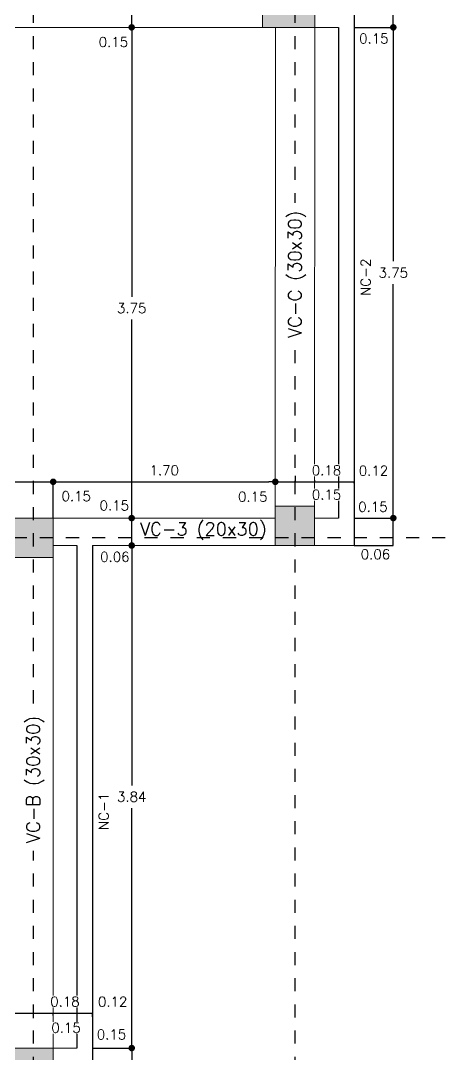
# Model space of a CAD drawing. Header units: millimetres. Extents: x -40 to 125, y -10 to 43.
# Drawn here: x 29.18 to 32.43, y 24.21 to 32.11 of the extents above; entities that cross this region are included whole.
import ezdxf

# ---------------------------------------------------------------- set-up
doc = ezdxf.new("R2010")
doc.units = ezdxf.units.MM
doc.header["$LTSCALE"] = 0.01
doc.header["$PDMODE"] = 3
doc.linetypes.add('DASHDOT', pattern=[1, 0.5, -0.25, 0, -0.25])
doc.layers.add('FC_COLUMNAS', color=5, linetype='Continuous', lineweight=15)
doc.layers.add('FC_VIGAS', color=2, linetype='Continuous', lineweight=0)
for name, color, linetype in [('FC_COTAS', 1, 'Continuous'), ('FC_COTAS @ 50', 1, 'Continuous'), ('FC_EJES', 1, 'DASHDOT'), ('FC_HATCH COLUMNAS', 253, 'Continuous'), ('FC_NERVIOS', 3, 'Continuous'), ('FC_R-60 @ 50', 11, 'Continuous'), ('FC_R-80 @ 50', 11, 'Continuous')]:
    doc.layers.add(name, color=color, linetype=linetype)
doc.styles.add('FC_TEXT', font='romans.shx', dxfattribs={"height": 0.002})
doc.styles.add('FC_TEXT1', font='romans.shx')
doc.dimstyles.new('FC_COTAS', dxfattribs={"dimtxt": 0.0015, "dimasz": 0.001, "dimexe": 0, "dimexo": 0, "dimgap": 0.001, "dimtad": 1, "dimtih": 1, "dimtoh": 1, "dimzin": 0, "dimdsep": 46, "dimtxsty": 'FC_TEXT1', "dimblk": 'DOT', "dimcen": 0.09, "dimclrd": 256, "dimclre": 256, "dimclrt": 256, "dimadec": 0, "dimazin": 0, "dimtfac": 1, "dimtix": 1, "dimtmove": 2, "dimatfit": 3, "dimfxl": 1.002, "dimtolj": 1, "dimtzin": 0, "dimlwd": -1, "dimarcsym": 0})

# ---------------------------------------------------------------- blocks, each defined once
blk = doc.blocks.new('FC_B_Columnas 1 E-1')
at = {"layer": 'FC_HATCH COLUMNAS', "ltscale": 0.6}
h = blk.add_hatch(color=256, dxfattribs=at)
h.dxf.hatch_style = 1
h.paths.add_polyline_path([(0, -0.3), (0.3, -0.3), (0.3, 0), (0, 0)])
h.paths.add_polyline_path([(6.55, -0.3657), (6.55, -0.6657), (6.85, -0.6657), (6.85, -0.3657)])
h.paths.add_polyline_path([(0.4, -4.47), (0, -4.47), (0, -4.77), (0.4, -4.77)])
h.paths.add_polyline_path([(6.45, -4.47), (6.45, -4.77), (6.85, -4.77), (6.85, -4.47)])
h.paths.add_polyline_path([(0.3, -8.52), (0, -8.52), (0, -8.82), (0.3, -8.82)])
h.paths.add_polyline_path([(4.55, -8.52), (4.55, -8.82), (4.85, -8.82), (4.85, -8.52)])
h.paths.add_polyline_path([(0.3, -12.57), (0, -12.57), (0, -12.87), (0.3, -12.87)])
h.paths.add_polyline_path([(4.55, -12.57), (4.55, -12.87), (4.85, -12.87), (4.85, -12.57)])
h.paths.add_polyline_path([(0.3, -16.53), (0, -16.53), (0, -16.83), (0.3, -16.83)])
h.paths.add_polyline_path([(4.55, -16.53), (4.55, -16.83), (4.85, -16.83), (4.85, -16.53)])
h.paths.add_polyline_path([(6.5477, -8.4297), (6.8477, -8.4297), (6.8477, -8.7297), (6.5477, -8.7297)])
at = {"layer": 'FC_COLUMNAS', "ltscale": 0.6}
for points in [[(6.85, -4.77), (6.45, -4.77), (6.45, -4.47), (6.85, -4.47)], [(6.5477, -8.4297), (6.8477, -8.4297), (6.8477, -8.7297), (6.5477, -8.7297)], [(4.85, -8.52), (4.55, -8.52), (4.55, -8.82), (4.85, -8.82)], [(4.85, -12.87), (4.55, -12.87), (4.55, -12.57), (4.85, -12.57)]]:
    blk.add_lwpolyline(points, close=True, dxfattribs=at)
blk = doc.blocks.new('FC_B_Ejes 1 E-1')
at = {"layer": 'FC_EJES', "ltscale": 0.6}
for points in [[(42.7436, 14.3839), (42.7436, 32.6602)], [(44.7436, 14.3839), (44.7436, 32.6602)], [(45.891, 23.0502), (37.0936, 23.0502)]]:
    blk.add_lwpolyline(points, dxfattribs=at)
blk = doc.blocks.new('*D463')
at = {"layer": 'Defpoints', "color": 0, "ltscale": 0.6, "transparency": 16777216}
for p in [(29.2833, 28.5894), (29.2833, 28.5703), (29.1333, 28.3122)]:
    blk.add_point(p, dxfattribs=at)
at = {"layer": 'FC_COTAS', "lineweight": -2, "ltscale": 0.6, "transparency": 16777216}
for p, q in [((29.1333, 28.3122), (29.1333, 28.5894)), ((29.2833, 28.5703), (29.2833, 28.5894))]:
    blk.add_line(p, q, dxfattribs=at)
at = {"layer": 'FC_COTAS', "ltscale": 0.6, "transparency": 16777216}
blk.add_line((29.1333, 28.5894), (29.2833, 28.5894), dxfattribs=at)
at = {"layer": 'FC_COTAS', "ltscale": 0.6, "transparency": 16777216, "insert": (28.9392, 28.4796), "char_height": 0.075, "attachment_point": 5, "style": 'FC_TEXT1'}
blk.add_mtext('\\A1;0.15', dxfattribs=at)
blk = doc.blocks.new('_Dot')
at = {"color": 0, "linetype": 'ByBlock', "lineweight": -2}
blk.add_line((-0.5, 0), (-1, 0), dxfattribs=at)
at = {"color": 0, "linetype": 'ByBlock', "const_width": 0.5}
blk.add_lwpolyline([(-0.25, 0, 1), (0.25, 0, 1)], format="xyb", close=True, dxfattribs=at)
blk = doc.blocks.new('*D464')
at = {"layer": 'Defpoints', "color": 0, "ltscale": 0.6, "transparency": 16777216}
for p in [(29.2833, 28.5703), (29.4333, 28.5894), (29.4333, 28.3122)]:
    blk.add_point(p, dxfattribs=at)
at = {"layer": 'FC_COTAS', "lineweight": -2, "ltscale": 0.6, "transparency": 16777216}
for p, q in [((29.2833, 28.5703), (29.2833, 28.5894)), ((29.4333, 28.3122), (29.4333, 28.5894))]:
    blk.add_line(p, q, dxfattribs=at)
at = {"layer": 'FC_COTAS', "ltscale": 0.6, "transparency": 16777216}
blk.add_line((29.2833, 28.5894), (29.4333, 28.5894), dxfattribs=at)
at = {"layer": 'FC_COTAS', "ltscale": 0.6, "transparency": 16777216, "insert": (29.6095, 28.4796), "char_height": 0.075, "attachment_point": 5, "style": 'FC_TEXT1'}
blk.add_mtext('\\A1;0.15', dxfattribs=at)
blk = doc.blocks.new('*D465')
at = {"layer": 'Defpoints', "color": 0, "ltscale": 0.6, "transparency": 16777216}
for p in [(31.131, 28.6018), (31.131, 28.5894), (29.4333, 28.3122)]:
    blk.add_point(p, dxfattribs=at)
at = {"layer": 'FC_COTAS', "lineweight": -2, "ltscale": 0.6, "transparency": 16777216}
for p, q in [((31.131, 28.6018), (31.131, 28.5894)), ((29.4333, 28.3122), (29.4333, 28.5894))]:
    blk.add_line(p, q, dxfattribs=at)
at = {"layer": 'FC_COTAS', "ltscale": 0.6, "transparency": 16777216}
blk.add_line((29.4833, 28.5894), (31.081, 28.5894), dxfattribs=at)
at = {"layer": 'FC_COTAS', "ltscale": 0.6, "transparency": 16777216, "xscale": 0.05, "yscale": 0.05, "zscale": 0.05, "rotation": 180}
blk.add_blockref('_Dot', (29.4333, 28.5894), dxfattribs=at)
at = {"layer": 'FC_COTAS', "ltscale": 0.6, "transparency": 16777216, "xscale": 0.05, "yscale": 0.05, "zscale": 0.05}
blk.add_blockref('_Dot', (31.131, 28.5894), dxfattribs=at)
at = {"layer": 'FC_COTAS', "ltscale": 0.6, "transparency": 16777216, "insert": (30.2822, 28.6769), "char_height": 0.075, "attachment_point": 5, "style": 'FC_TEXT1'}
blk.add_mtext('\\A1;1.70', dxfattribs=at)
blk = doc.blocks.new('*D466')
at = {"layer": 'Defpoints', "color": 0, "ltscale": 0.6, "transparency": 16777216}
for p in [(31.131, 28.6018), (31.2833, 28.6341), (31.2833, 28.5894)]:
    blk.add_point(p, dxfattribs=at)
at = {"layer": 'FC_COTAS', "lineweight": -2, "ltscale": 0.6, "transparency": 16777216}
for p, q in [((31.131, 28.6018), (31.131, 28.5894)), ((31.2833, 28.6341), (31.2833, 28.5894))]:
    blk.add_line(p, q, dxfattribs=at)
at = {"layer": 'FC_COTAS', "ltscale": 0.6, "transparency": 16777216}
blk.add_line((31.131, 28.5894), (31.2833, 28.5894), dxfattribs=at)
at = {"layer": 'FC_COTAS', "ltscale": 0.6, "transparency": 16777216, "insert": (30.9589, 28.4757), "char_height": 0.075, "attachment_point": 5, "style": 'FC_TEXT1'}
blk.add_mtext('\\A1;0.15', dxfattribs=at)
blk = doc.blocks.new('*D467')
at = {"layer": 'Defpoints', "color": 0, "ltscale": 0.6, "transparency": 16777216}
for p in [(31.2833, 28.6341), (31.431, 28.6018), (31.431, 28.5894)]:
    blk.add_point(p, dxfattribs=at)
at = {"layer": 'FC_COTAS', "lineweight": -2, "ltscale": 0.6, "transparency": 16777216}
for p, q in [((31.2833, 28.6341), (31.2833, 28.5894)), ((31.431, 28.6018), (31.431, 28.5894))]:
    blk.add_line(p, q, dxfattribs=at)
at = {"layer": 'FC_COTAS', "ltscale": 0.6, "transparency": 16777216}
blk.add_line((31.2833, 28.5894), (31.431, 28.5894), dxfattribs=at)
at = {"layer": 'FC_COTAS', "ltscale": 0.6, "transparency": 16777216, "insert": (31.5227, 28.4914), "char_height": 0.075, "attachment_point": 5, "style": 'FC_TEXT1', "bg_fill": 3, "box_fill_scale": 1.1, "bg_fill_color": 256, "bg_fill_true_color": 13158600, "bg_fill_transparency": 0}
blk.add_mtext('\\A1;0.15', dxfattribs=at)
blk = doc.blocks.new('*D468')
at = {"layer": 'Defpoints', "color": 0, "ltscale": 0.6, "transparency": 16777216}
blk.add_point((31.6131, 28.5894), dxfattribs=at)
at = {"layer": 'FC_COTAS', "lineweight": -2, "ltscale": 0.6, "transparency": 16777216}
for p, q in [((31.431, 28.6018), (31.431, 28.5894)), ((31.6131, 28.5979), (31.6131, 28.5894))]:
    blk.add_line(p, q, dxfattribs=at)
at = {"layer": 'FC_COTAS', "ltscale": 0.6, "transparency": 16777216}
blk.add_line((31.431, 28.5894), (31.6131, 28.5894), dxfattribs=at)
at = {"layer": 'FC_COTAS', "ltscale": 0.6, "transparency": 16777216, "insert": (31.5221, 28.6769), "char_height": 0.075, "attachment_point": 5, "style": 'FC_TEXT1', "bg_fill": 3, "box_fill_scale": 1.1, "bg_fill_color": 256, "bg_fill_true_color": 13158600, "bg_fill_transparency": 0}
blk.add_mtext('\\A1;0.18', dxfattribs=at)
at = {"layer": 'Defpoints', "color": 0, "ltscale": 0.6, "transparency": 16777216}
for p in [(31.431, 28.6018), (31.6131, 28.5979)]:
    blk.add_point(p, dxfattribs=at)
blk = doc.blocks.new('*D469')
at = {"layer": 'Defpoints', "color": 0, "ltscale": 0.6, "transparency": 16777216}
for p in [(31.6131, 28.5979), (31.7331, 28.5894), (31.7331, 28.5782)]:
    blk.add_point(p, dxfattribs=at)
at = {"layer": 'FC_COTAS', "lineweight": -2, "ltscale": 0.6, "transparency": 16777216}
for p, q in [((31.6131, 28.5979), (31.6131, 28.5894)), ((31.7331, 28.5782), (31.7331, 28.5894))]:
    blk.add_line(p, q, dxfattribs=at)
at = {"layer": 'FC_COTAS', "ltscale": 0.6, "transparency": 16777216}
blk.add_line((31.6131, 28.5894), (31.7331, 28.5894), dxfattribs=at)
at = {"layer": 'FC_COTAS', "ltscale": 0.6, "transparency": 16777216, "insert": (31.8818, 28.6741), "char_height": 0.075, "attachment_point": 5, "style": 'FC_TEXT1'}
blk.add_mtext('\\A1;0.12', dxfattribs=at)
blk = doc.blocks.new('*D473')
at = {"layer": 'Defpoints', "color": 0, "ltscale": 0.6, "transparency": 16777216}
for p in [(29.1333, 24.5083), (29.2833, 24.53), (29.2833, 24.4907)]:
    blk.add_point(p, dxfattribs=at)
at = {"layer": 'FC_COTAS', "lineweight": -2, "ltscale": 0.6, "transparency": 16777216}
for p, q in [((29.1333, 24.5083), (29.1333, 24.53)), ((29.2833, 24.4907), (29.2833, 24.53))]:
    blk.add_line(p, q, dxfattribs=at)
at = {"layer": 'FC_COTAS', "ltscale": 0.6, "transparency": 16777216}
blk.add_line((29.1333, 24.53), (29.2833, 24.53), dxfattribs=at)
at = {"layer": 'FC_COTAS', "ltscale": 0.6, "transparency": 16777216, "insert": (28.9817, 24.4165), "char_height": 0.075, "attachment_point": 5, "style": 'FC_TEXT1'}
blk.add_mtext('\\A1;0.15', dxfattribs=at)
blk = doc.blocks.new('*D474')
at = {"layer": 'Defpoints', "color": 0, "ltscale": 0.6, "transparency": 16777216}
for p in [(29.2833, 24.4907), (29.4333, 24.53), (29.4333, 24.5108)]:
    blk.add_point(p, dxfattribs=at)
at = {"layer": 'FC_COTAS', "lineweight": -2, "ltscale": 0.6, "transparency": 16777216}
for p, q in [((29.2833, 24.4907), (29.2833, 24.53)), ((29.4333, 24.5108), (29.4333, 24.53))]:
    blk.add_line(p, q, dxfattribs=at)
at = {"layer": 'FC_COTAS', "ltscale": 0.6, "transparency": 16777216}
blk.add_line((29.2833, 24.53), (29.4333, 24.53), dxfattribs=at)
at = {"layer": 'FC_COTAS', "ltscale": 0.6, "transparency": 16777216, "insert": (29.5315, 24.4174), "char_height": 0.075, "attachment_point": 5, "style": 'FC_TEXT1', "bg_fill": 3, "box_fill_scale": 1.1, "bg_fill_color": 256, "bg_fill_true_color": 13158600, "bg_fill_transparency": 0}
blk.add_mtext('\\A1;0.15', dxfattribs=at)
blk = doc.blocks.new('*D475')
at = {"layer": 'Defpoints', "color": 0, "ltscale": 0.6, "transparency": 16777216}
for p in [(29.4333, 24.5108), (29.6132, 24.53)]:
    blk.add_point(p, dxfattribs=at)
at = {"layer": 'FC_COTAS', "lineweight": -2, "ltscale": 0.6, "transparency": 16777216}
for p, q in [((29.4333, 24.5108), (29.4333, 24.53)), ((29.6132, 24.5384), (29.6132, 24.53))]:
    blk.add_line(p, q, dxfattribs=at)
at = {"layer": 'FC_COTAS', "ltscale": 0.6, "transparency": 16777216}
blk.add_line((29.4333, 24.53), (29.6132, 24.53), dxfattribs=at)
at = {"layer": 'FC_COTAS', "ltscale": 0.6, "transparency": 16777216, "insert": (29.5232, 24.6175), "char_height": 0.075, "attachment_point": 5, "style": 'FC_TEXT1', "bg_fill": 3, "box_fill_scale": 1.1, "bg_fill_color": 256, "bg_fill_true_color": 13158600, "bg_fill_transparency": 0}
blk.add_mtext('\\A1;0.18', dxfattribs=at)
at = {"layer": 'Defpoints', "color": 0, "ltscale": 0.6, "transparency": 16777216}
blk.add_point((29.6132, 24.5384), dxfattribs=at)
blk = doc.blocks.new('*D476')
at = {"layer": 'Defpoints', "color": 0, "ltscale": 0.6, "transparency": 16777216}
for p in [(29.6132, 24.5384), (29.7332, 24.53), (29.7332, 24.5007)]:
    blk.add_point(p, dxfattribs=at)
at = {"layer": 'FC_COTAS', "lineweight": -2, "ltscale": 0.6, "transparency": 16777216}
for p, q in [((29.6132, 24.5384), (29.6132, 24.53)), ((29.7332, 24.5007), (29.7332, 24.53))]:
    blk.add_line(p, q, dxfattribs=at)
at = {"layer": 'FC_COTAS', "ltscale": 0.6, "transparency": 16777216}
blk.add_line((29.6132, 24.53), (29.7332, 24.53), dxfattribs=at)
at = {"layer": 'FC_COTAS', "ltscale": 0.6, "transparency": 16777216, "insert": (29.8879, 24.6165), "char_height": 0.075, "attachment_point": 5, "style": 'FC_TEXT1'}
blk.add_mtext('\\A1;0.12', dxfattribs=at)
blk = doc.blocks.new('*D477')
at = {"layer": 'Defpoints', "color": 0, "ltscale": 0.6, "transparency": 16777216}
for p in [(32.0331, 28.1622), (32.0331, 28.1622), (31.7331, 28.1025)]:
    blk.add_point(p, dxfattribs=at)
at = {"layer": 'FC_COTAS', "ltscale": 0.6, "transparency": 16777216}
blk.add_line((32.0331, 28.1025), (32.0331, 28.1622), dxfattribs=at)
at = {"layer": 'FC_COTAS', "lineweight": -2, "ltscale": 0.6, "transparency": 16777216}
blk.add_line((31.7331, 28.1025), (32.0331, 28.1025), dxfattribs=at)
at = {"layer": 'FC_COTAS', "ltscale": 0.6, "transparency": 16777216, "insert": (31.8964, 28.0358), "char_height": 0.075, "attachment_point": 5, "style": 'FC_TEXT1'}
blk.add_mtext('\\A1;0.06', dxfattribs=at)
blk = doc.blocks.new('*D478')
at = {"layer": 'Defpoints', "color": 0, "ltscale": 0.6, "transparency": 16777216}
for p in [(31.7331, 28.3122), (32.0331, 28.3122), (32.0331, 28.1622)]:
    blk.add_point(p, dxfattribs=at)
at = {"layer": 'FC_COTAS', "lineweight": -2, "ltscale": 0.6, "transparency": 16777216}
blk.add_line((31.7331, 28.3122), (32.0331, 28.3122), dxfattribs=at)
at = {"layer": 'FC_COTAS', "ltscale": 0.6, "transparency": 16777216}
blk.add_line((32.0331, 28.1622), (32.0331, 28.3122), dxfattribs=at)
at = {"layer": 'FC_COTAS', "ltscale": 0.6, "transparency": 16777216, "insert": (31.8773, 28.3984), "char_height": 0.075, "attachment_point": 5, "style": 'FC_TEXT1', "bg_fill": 3, "box_fill_scale": 1.1, "bg_fill_color": 256, "bg_fill_true_color": 13158600, "bg_fill_transparency": 0}
blk.add_mtext('\\A1;0.15', dxfattribs=at)
blk = doc.blocks.new('*D479')
at = {"layer": 'Defpoints', "color": 0, "ltscale": 0.6, "transparency": 16777216}
for p in [(31.7331, 32.0622), (32.0331, 32.0622), (31.7331, 28.3122)]:
    blk.add_point(p, dxfattribs=at)
at = {"layer": 'FC_COTAS', "lineweight": -2, "ltscale": 0.6, "transparency": 16777216}
for p, q in [((31.7331, 32.0622), (32.0331, 32.0622)), ((31.7331, 28.3122), (32.0331, 28.3122))]:
    blk.add_line(p, q, dxfattribs=at)
at = {"layer": 'FC_COTAS', "ltscale": 0.6, "transparency": 16777216}
for p, q in [((32.0331, 32.0122), (32.0331, 30.2747)), ((32.0331, 28.3622), (32.0331, 30.0997))]:
    blk.add_line(p, q, dxfattribs=at)
at = {"layer": 'FC_COTAS', "ltscale": 0.6, "transparency": 16777216, "xscale": 0.05, "yscale": 0.05, "zscale": 0.05}
for p, rotation in [((32.0331, 32.0622), 90), ((32.0331, 28.3122), 270)]:
    blk.add_blockref('_Dot', p, dxfattribs=dict(at, rotation=rotation))
at = {"layer": 'FC_COTAS', "ltscale": 0.6, "transparency": 16777216, "insert": (32.0331, 30.1872), "char_height": 0.075, "attachment_point": 5, "style": 'FC_TEXT1'}
blk.add_mtext('\\A1;3.75', dxfattribs=at)
blk = doc.blocks.new('*D480')
at = {"layer": 'Defpoints', "color": 0, "ltscale": 0.6, "transparency": 16777216}
for p in [(32.0331, 32.2122), (32.0331, 32.2122), (31.7331, 32.0622)]:
    blk.add_point(p, dxfattribs=at)
at = {"layer": 'FC_COTAS', "ltscale": 0.6, "transparency": 16777216}
blk.add_line((32.0331, 32.0622), (32.0331, 32.2122), dxfattribs=at)
at = {"layer": 'FC_COTAS', "lineweight": -2, "ltscale": 0.6, "transparency": 16777216}
blk.add_line((31.7331, 32.0622), (32.0331, 32.0622), dxfattribs=at)
at = {"layer": 'FC_COTAS', "ltscale": 0.6, "transparency": 16777216, "insert": (31.8844, 31.9766), "char_height": 0.075, "attachment_point": 5, "style": 'FC_TEXT1'}
blk.add_mtext('\\A1;0.15', dxfattribs=at)
blk = doc.blocks.new('*D484')
at = {"layer": 'Defpoints', "color": 0, "ltscale": 0.6, "transparency": 16777216}
for p in [(30.0328, 28.1622), (30.0332, 28.1622), (30.0336, 28.1025)]:
    blk.add_point(p, dxfattribs=at)
at = {"layer": 'FC_COTAS', "lineweight": -2, "ltscale": 0.6, "transparency": 16777216}
for p, q in [((30.0328, 28.1622), (30.0332, 28.1622)), ((30.0336, 28.1025), (30.0332, 28.1025))]:
    blk.add_line(p, q, dxfattribs=at)
at = {"layer": 'FC_COTAS', "ltscale": 0.6, "transparency": 16777216}
blk.add_line((30.0332, 28.1025), (30.0332, 28.1622), dxfattribs=at)
at = {"layer": 'FC_COTAS', "ltscale": 0.6, "transparency": 16777216, "insert": (29.9046, 28.0163), "char_height": 0.075, "attachment_point": 5, "style": 'FC_TEXT1'}
blk.add_mtext('\\A1;0.06', dxfattribs=at)
blk = doc.blocks.new('*D485')
at = {"layer": 'Defpoints', "color": 0, "ltscale": 0.6, "transparency": 16777216}
for p in [(30.0332, 28.3122), (30.0332, 28.3122), (30.0328, 28.1622)]:
    blk.add_point(p, dxfattribs=at)
at = {"layer": 'FC_COTAS', "ltscale": 0.6, "transparency": 16777216}
blk.add_line((30.0332, 28.1622), (30.0332, 28.3122), dxfattribs=at)
at = {"layer": 'FC_COTAS', "lineweight": -2, "ltscale": 0.6, "transparency": 16777216}
blk.add_line((30.0328, 28.1622), (30.0332, 28.1622), dxfattribs=at)
at = {"layer": 'FC_COTAS', "ltscale": 0.6, "transparency": 16777216, "insert": (29.9005, 28.4079), "char_height": 0.075, "attachment_point": 5, "style": 'FC_TEXT1'}
blk.add_mtext('\\A1;0.15', dxfattribs=at)
blk = doc.blocks.new('*D486')
at = {"layer": 'Defpoints', "color": 0, "ltscale": 0.6, "transparency": 16777216}
for p in [(30.0332, 32.0622), (30.0332, 32.0622), (30.0332, 28.3122)]:
    blk.add_point(p, dxfattribs=at)
at = {"layer": 'FC_COTAS', "ltscale": 0.6, "transparency": 16777216}
for p, q in [((30.0332, 32.0122), (30.0332, 30.0034)), ((30.0332, 28.3622), (30.0332, 29.8284))]:
    blk.add_line(p, q, dxfattribs=at)
at = {"layer": 'FC_COTAS', "ltscale": 0.6, "transparency": 16777216, "xscale": 0.05, "yscale": 0.05, "zscale": 0.05}
for p, rotation in [((30.0332, 32.0622), 90), ((30.0332, 28.3122), 270)]:
    blk.add_blockref('_Dot', p, dxfattribs=dict(at, rotation=rotation))
at = {"layer": 'FC_COTAS', "ltscale": 0.6, "transparency": 16777216, "insert": (30.0332, 29.9159), "char_height": 0.075, "attachment_point": 5, "style": 'FC_TEXT1'}
blk.add_mtext('\\A1;3.75', dxfattribs=at)
blk = doc.blocks.new('*D487')
at = {"layer": 'Defpoints', "color": 0, "ltscale": 0.6, "transparency": 16777216}
for p in [(30.0332, 32.2122), (30.0332, 32.2122), (30.0332, 32.0622)]:
    blk.add_point(p, dxfattribs=at)
at = {"layer": 'FC_COTAS', "ltscale": 0.6, "transparency": 16777216}
blk.add_line((30.0332, 32.0622), (30.0332, 32.2122), dxfattribs=at)
at = {"layer": 'FC_COTAS', "ltscale": 0.6, "transparency": 16777216, "insert": (29.8936, 31.9503), "char_height": 0.075, "attachment_point": 5, "style": 'FC_TEXT1'}
blk.add_mtext('\\A1;0.15', dxfattribs=at)
blk = doc.blocks.new('*D492')
at = {"layer": 'Defpoints', "color": 0, "ltscale": 0.6, "transparency": 16777216}
for p in [(30.0336, 28.1025), (29.7332, 24.2622), (30.0336, 24.2622)]:
    blk.add_point(p, dxfattribs=at)
at = {"layer": 'FC_COTAS', "ltscale": 0.6, "transparency": 16777216}
for p, q in [((30.0336, 28.0525), (30.0336, 26.2699)), ((30.0336, 24.3122), (30.0336, 26.0949))]:
    blk.add_line(p, q, dxfattribs=at)
at = {"layer": 'FC_COTAS', "lineweight": -2, "ltscale": 0.6, "transparency": 16777216}
blk.add_line((29.7332, 24.2622), (30.0336, 24.2622), dxfattribs=at)
at = {"layer": 'FC_COTAS', "ltscale": 0.6, "transparency": 16777216, "xscale": 0.05, "yscale": 0.05, "zscale": 0.05}
for p, rotation in [((30.0336, 28.1025), 90), ((30.0336, 24.2622), 270)]:
    blk.add_blockref('_Dot', p, dxfattribs=dict(at, rotation=rotation))
at = {"layer": 'FC_COTAS', "ltscale": 0.6, "transparency": 16777216, "insert": (30.0336, 26.1824), "char_height": 0.075, "attachment_point": 5, "style": 'FC_TEXT1'}
blk.add_mtext('\\A1;3.84', dxfattribs=at)
blk = doc.blocks.new('*D493')
at = {"layer": 'Defpoints', "color": 0, "ltscale": 0.6, "transparency": 16777216}
for p in [(29.9528, 24.2622), (30.0336, 24.1122), (30.0336, 24.1122)]:
    blk.add_point(p, dxfattribs=at)
at = {"layer": 'FC_COTAS', "lineweight": -2, "ltscale": 0.6, "transparency": 16777216}
blk.add_line((29.9528, 24.2622), (30.0336, 24.2622), dxfattribs=at)
at = {"layer": 'FC_COTAS', "ltscale": 0.6, "transparency": 16777216}
blk.add_line((30.0336, 24.2622), (30.0336, 24.1122), dxfattribs=at)
at = {"layer": 'FC_COTAS', "ltscale": 0.6, "transparency": 16777216, "insert": (29.879, 24.3662), "char_height": 0.075, "attachment_point": 5, "style": 'FC_TEXT1'}
blk.add_mtext('\\A1;0.15', dxfattribs=at)

msp = doc.modelspace()

# ---------------------------------------------------------------- linework, layer by layer
at = {"layer": 'FC_NERVIOS', "ltscale": 0.6}
for p, q in [((31.7331, 36.432), (31.7331, 28.1025)), ((31.6131, 32.0622), (31.6131, 28.3122)), ((29.6132, 28.1025), (29.6132, 24.2622)), ((29.7332, 28.1025), (29.7332, 20.0022))]:
    msp.add_line(p, q, dxfattribs=at)
at = {"layer": 'FC_VIGAS', "ltscale": 0.6}
for p, q in [((24.9833, 32.0622), (31.0333, 32.0622)), ((31.1309, 28.4027), (31.1333, 32.0624)), ((31.4309, 28.4025), (31.4333, 32.0622)), ((31.4333, 32.0622), (31.6131, 32.0622)), ((29.4333, 28.3122), (31.1309, 28.3122)), ((31.4309, 28.3122), (31.6131, 28.3122)), ((29.6132, 28.1025), (29.4333, 28.1025)), ((31.1309, 28.1025), (29.7332, 28.1025)), ((31.4309, 28.1025), (31.7331, 28.1025)), ((29.4333, 24.2622), (29.4333, 28.0122)), ((29.4333, 24.2622), (29.6132, 24.2622))]:
    msp.add_line(p, q, dxfattribs=at)

# ---------------------------------------------------------------- block references
at = {"layer": 'FC_COLUMNAS'}
msp.add_blockref('FC_B_Columnas 1 E-1', (24.5833, 36.8322), dxfattribs=at)
at = {"layer": 'FC_EJES'}
msp.add_blockref('FC_B_Ejes 1 E-1', (-13.4603, 5.112), dxfattribs=at)

# ---------------------------------------------------------------- texts
at = {"layer": 'FC_R-60 @ 50', "char_height": 0.075, "attachment_point": 5, "rotation": 90, "style": 'FC_TEXT'}
for s, insert in [('NC-2', (31.8215, 30.1522)), ('NC-1', (29.8195, 26.0713))]:
    msp.add_mtext(s, dxfattribs=dict(at, insert=insert))

# ---------------------------------------------------------------- dimensions: what is measured, and where the dimension line sits
at = {"layer": 'FC_COTAS @ 50', "ltscale": 0.6}
for base, p1, p2, picture, middle in [((30.0332, 32.2122), (30.0332, 32.0622), (30.0332, 32.2122), '*D487', (29.8936, 31.9503)), ((32.0331, 32.2122), (31.7331, 32.0622), (32.0331, 32.2122), '*D480', (31.8844, 31.9766)), ((30.0332, 32.0622), (30.0332, 28.3122), (30.0332, 32.0622), '*D486', (30.0332, 29.9159)), ((30.0332, 28.3122), (30.0328, 28.1622), (30.0332, 28.3122), '*D485', (29.9005, 28.4079)), ((30.0332, 28.1622), (30.0336, 28.1025), (30.0328, 28.1622), '*D484', (29.9046, 28.0163)), ((32.0331, 28.1622), (31.7331, 28.1025), (32.0331, 28.1622), '*D477', (31.8964, 28.0358)), ((30.0336, 24.1122), (29.9528, 24.2622), (30.0336, 24.1122), '*D493', (29.879, 24.3662))]:
    dim = msp.add_linear_dim(base=base, p1=p1, p2=p2, angle=90, dimstyle='FC_COTAS', override={"dimscale": 50, "dimtix": 1, "dimtofl": 1, "dimtmove": 2, "dimatfit": 3}, dxfattribs=at)
    dim.commit()
    dim.dimension.update_dxf_attribs({"geometry": picture, "text_midpoint": middle, "dimtype": 128})
dim = msp.add_linear_dim(base=(31.131, 28.5894), p1=(29.4333, 28.3122), p2=(31.131, 28.6018), dimstyle='FC_COTAS', override={"dimscale": 50, "dimtix": 1, "dimtofl": 1, "dimtmove": 2, "dimatfit": 3}, dxfattribs=at)
dim.commit()
dim.dimension.update_dxf_attribs({"geometry": '*D465', "text_midpoint": (30.2822, 28.6769)})
for base, p1, p2, picture, middle in [((31.2833, 28.5894), (31.131, 28.6018), (31.2833, 28.6341), '*D466', (30.9589, 28.4757)), ((29.2833, 28.5894), (29.1333, 28.3122), (29.2833, 28.5703), '*D463', (28.9392, 28.4796)), ((29.4333, 28.5894), (29.2833, 28.5703), (29.4333, 28.3122), '*D464', (29.6095, 28.4796)), ((29.2833, 24.53), (29.1333, 24.5083), (29.2833, 24.4907), '*D473', (28.9817, 24.4165))]:
    dim = msp.add_linear_dim(base=base, p1=p1, p2=p2, dimstyle='FC_COTAS', override={"dimscale": 50, "dimtix": 1, "dimtofl": 1, "dimtmove": 2, "dimatfit": 3}, dxfattribs=at)
    dim.commit()
    dim.dimension.update_dxf_attribs({"geometry": picture, "text_midpoint": middle, "dimtype": 128})
dim = msp.add_linear_dim(base=(30.0336, 24.2622), p1=(30.0336, 28.1025), p2=(29.7332, 24.2622), angle=90, dimstyle='FC_COTAS', override={"dimscale": 50, "dimtix": 1, "dimtofl": 1, "dimtmove": 2, "dimatfit": 3}, dxfattribs=at)
dim.commit()
dim.dimension.update_dxf_attribs({"geometry": '*D492', "text_midpoint": (30.0336, 26.1824)})

# ---------------------------------------------------------------- next in the draw order: texts
at = {"layer": 'FC_R-80 @ 50', "char_height": 0.1, "width": 1.086714, "attachment_point": 5, "rotation": 90, "style": 'FC_TEXT', "bg_fill": 3, "box_fill_scale": 1, "bg_fill_color": 256, "bg_fill_transparency": 0}
for s, insert in [('VC-C (30x30)', (31.2968, 30.1757)), ('VC-B (30x30)', (29.2968, 26.315))]:
    msp.add_mtext(s, dxfattribs=dict(at, insert=insert))
at = {"layer": 'FC_R-80 @ 50', "insert": (30.5812, 28.2121), "char_height": 0.1, "width": 1.081952, "attachment_point": 5, "style": 'FC_TEXT', "bg_fill": 3, "box_fill_scale": 1, "bg_fill_color": 256, "bg_fill_transparency": 0}
msp.add_mtext('VC-3 (20x30)', dxfattribs=at)

# ---------------------------------------------------------------- next in the draw order: dimensions: what is measured, and where the dimension line sits
at = {"layer": 'FC_COTAS @ 50', "ltscale": 0.6}
for base, p1, p2, picture, middle in [((31.431, 28.5894), (31.2833, 28.6341), (31.431, 28.6018), '*D467', (31.5227, 28.4914)), ((29.4333, 24.53), (29.2833, 24.4907), (29.4333, 24.5108), '*D474', (29.5315, 24.4174))]:
    dim = msp.add_linear_dim(base=base, p1=p1, p2=p2, dimstyle='FC_COTAS', override={"dimscale": 50, "dimtix": 1, "dimtofl": 1, "dimtmove": 2, "dimatfit": 3, "dimtfill": 1}, dxfattribs=at)
    dim.commit()
    dim.dimension.update_dxf_attribs({"geometry": picture, "text_midpoint": middle, "dimtype": 128})
dim = msp.add_linear_dim(base=(32.0331, 28.3122), p1=(32.0331, 28.1622), p2=(31.7331, 28.3122), angle=90, dimstyle='FC_COTAS', override={"dimscale": 50, "dimtix": 1, "dimtofl": 1, "dimtmove": 2, "dimatfit": 3, "dimtfill": 1}, dxfattribs=at)
dim.commit()
dim.dimension.update_dxf_attribs({"geometry": '*D478', "text_midpoint": (31.8773, 28.3984), "dimtype": 128})

# ---------------------------------------------------------------- next in the draw order: dimensions: what is measured, and where the dimension line sits
dim = msp.add_linear_dim(base=(32.0331, 32.0622), p1=(31.7331, 28.3122), p2=(31.7331, 32.0622), angle=90, dimstyle='FC_COTAS', override={"dimscale": 50, "dimtix": 1, "dimtofl": 1, "dimtmove": 2, "dimatfit": 3}, dxfattribs=at)
dim.commit()
dim.dimension.update_dxf_attribs({"geometry": '*D479', "text_midpoint": (32.0331, 30.1872)})
for base, p1, p2, picture, middle in [((31.6131, 28.5894), (31.431, 28.6018), (31.6131, 28.5979), '*D468', (31.5221, 28.6769)), ((29.6132, 24.53), (29.4333, 24.5108), (29.6132, 24.5384), '*D475', (29.5232, 24.6175))]:
    dim = msp.add_linear_dim(base=base, p1=p1, p2=p2, dimstyle='FC_COTAS', override={"dimscale": 50, "dimtix": 1, "dimtofl": 1, "dimtmove": 2, "dimatfit": 3, "dimtfill": 1}, dxfattribs=at)
    dim.commit()
    dim.dimension.update_dxf_attribs({"geometry": picture, "text_midpoint": middle})

# ---------------------------------------------------------------- next in the draw order: dimensions: what is measured, and where the dimension line sits
for base, p1, p2, picture, middle in [((31.7331, 28.5894), (31.6131, 28.5979), (31.7331, 28.5782), '*D469', (31.8818, 28.6741)), ((29.7332, 24.53), (29.6132, 24.5384), (29.7332, 24.5007), '*D476', (29.8879, 24.6165))]:
    dim = msp.add_linear_dim(base=base, p1=p1, p2=p2, dimstyle='FC_COTAS', override={"dimscale": 50, "dimtix": 1, "dimtofl": 1, "dimtmove": 2, "dimatfit": 3}, dxfattribs=at)
    dim.commit()
    dim.dimension.update_dxf_attribs({"geometry": picture, "text_midpoint": middle, "dimtype": 128})

doc.saveas('drawing.dxf')
